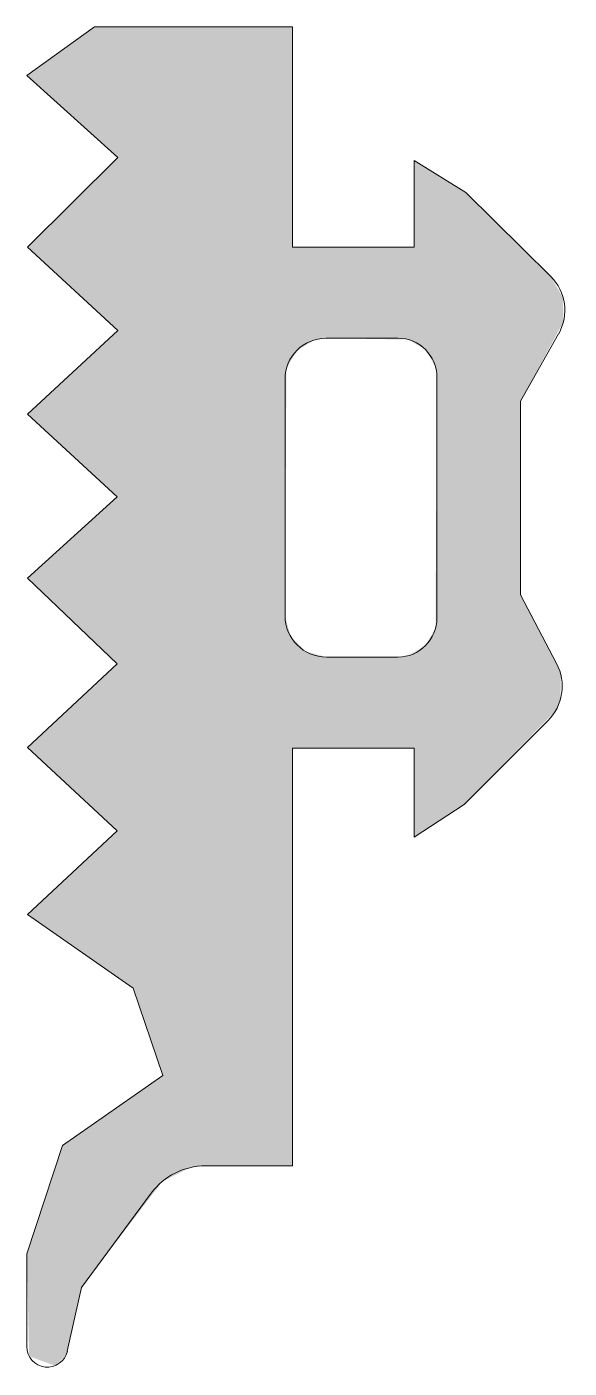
# Model space of a CAD drawing. Header units: metres. Extents: x -3.5 to 3.6, y -11.5 to 6.2.
import ezdxf

# ---------------------------------------------------------------- set-up
doc = ezdxf.new("R2010")
doc.units = ezdxf.units.M
doc.layers.add('A-DETL-GENF', color=92, linetype='Continuous', lineweight=18)

# ---------------------------------------------------------------- blocks, each defined once
blk = doc.blocks.new('31 glasafdichting - glasafdichting buiten - Type 1-446658-00_0 Basismaterialen')
at = {"layer": 'A-DETL-GENF'}
h = blk.add_hatch(color=256, dxfattribs=at)
h.paths.add_polyline_path([(-3.13, -11.432), (-2.988, -11.301), (-2.967, -11.239), (-2.78, -10.4), (-1.72, -9.009), (-1.354, -8.824), (-1.149, -8.8), (0, -8.8), (0, -3.3), (1.6, -3.3), (1.6, -4.47), (2.257, -4.043), (3.461, -2.81), (3.525, -2.66), (3.533, -2.336), (3.476, -2.184), (3, -1.28), (3, 1.27), (3.564, 2.31), (3.562, 2.632), (3.399, 2.911), (2.283, 4.02), (1.6, 4.439), (1.6, 3.3), (0, 3.3), (0, 6.2), (-2.61, 6.2), (-3.5, 5.56), (-2.3, 4.48), (-3.49, 3.3), (-2.3, 2.2), (-3.49, 1.1), (-2.31, 0.01), (-3.49, -1.06), (-2.31, -2.19), (-3.49, -3.29), (-2.31, -4.39), (-3.49, -5.49), (-2.1, -6.46), (-1.71, -7.61), (-3.03, -8.53), (-3.5, -9.96), (-3.469, -11.307)])
h.paths.add_polyline_path([(0.445, -2.1), (0.173, -2.027), (-0.027, -1.827), (-0.1, -1.555), (-0.082, 1.699), (0.058, 1.942), (0.301, 2.082), (0.441, 2.1), (1.52, 2.082), (1.75, 1.95), (1.882, 1.72), (1.9, 1.587), (1.882, -1.719), (1.749, -1.949), (1.518, -2.082), (1.385, -2.1)])
for p, q in [((-2.61, 6.2), (-3.5, 5.56)), ((0, 6.2), (-2.61, 6.2)), ((0, 3.3), (0, 6.2)), ((-3.5, 5.56), (-2.3, 4.48)), ((-2.3, 4.48), (-3.49, 3.3)), ((2.283, 4.02), (1.6, 4.439)), ((1.6, 4.439), (1.6, 3.3)), ((3.399, 2.911), (2.283, 4.02)), ((-3.49, 3.3), (-2.3, 2.2)), ((1.6, 3.3), (0, 3.3)), ((-2.3, 2.2), (-3.49, 1.1)), ((3, 1.27), (3.503, 2.159)), ((0.441, 2.1), (1.387, 2.1)), ((-0.1, -1.555), (-0.1, 1.559)), ((1.9, 1.587), (1.9, -1.585)), ((3, -1.28), (3, 1.27)), ((-3.49, 1.1), (-2.31, 0.01)), ((-2.31, 0.01), (-3.49, -1.06)), ((-3.49, -1.06), (-2.31, -2.19)), ((3.476, -2.184), (3, -1.28)), ((1.385, -2.1), (0.445, -2.1)), ((-2.31, -2.19), (-3.49, -3.29)), ((2.257, -4.043), (3.361, -2.939)), ((-3.49, -3.29), (-2.31, -4.39)), ((0, -8.8), (0, -3.3)), ((0, -3.3), (1.6, -3.3)), ((1.6, -3.3), (1.6, -4.47)), ((1.6, -4.47), (2.257, -4.043)), ((-2.31, -4.39), (-3.49, -5.49)), ((-3.49, -5.49), (-2.1, -6.46)), ((-2.1, -6.46), (-1.71, -7.61)), ((-1.71, -7.61), (-3.03, -8.53)), ((-3.03, -8.53), (-3.5, -9.96)), ((-1.149, -8.8), (0, -8.8)), ((-2.78, -10.4), (-1.862, -9.159)), ((-3.5, -9.96), (-3.5, -11.181)), ((-2.967, -11.239), (-2.78, -10.4))]:
    blk.add_line(p, q, dxfattribs=at)
for centre, radius, start, end in [((2.959, 2.467), 0.626, 330.4852, 45.1969), ((0.441, 1.559), 0.541, 90, 180), ((1.387, 1.587), 0.513, 0, 90), ((0.445, -1.555), 0.545, 180, 270), ((1.385, -1.585), 0.515, 270, 0), ((2.906, -2.484), 0.644, 315, 27.7548), ((-1.149, -9.686), 0.886, 90, 143.4993), ((-3.23, -11.181), 0.27, 180, 347.4728)]:
    blk.add_arc(centre, radius, start, end, dxfattribs=at)

msp = doc.modelspace()

# ---------------------------------------------------------------- block references
msp.add_blockref('31 glasafdichting - glasafdichting buiten - Type 1-446658-00_0 Basismaterialen', (0, 0))

doc.saveas('drawing.dxf')
